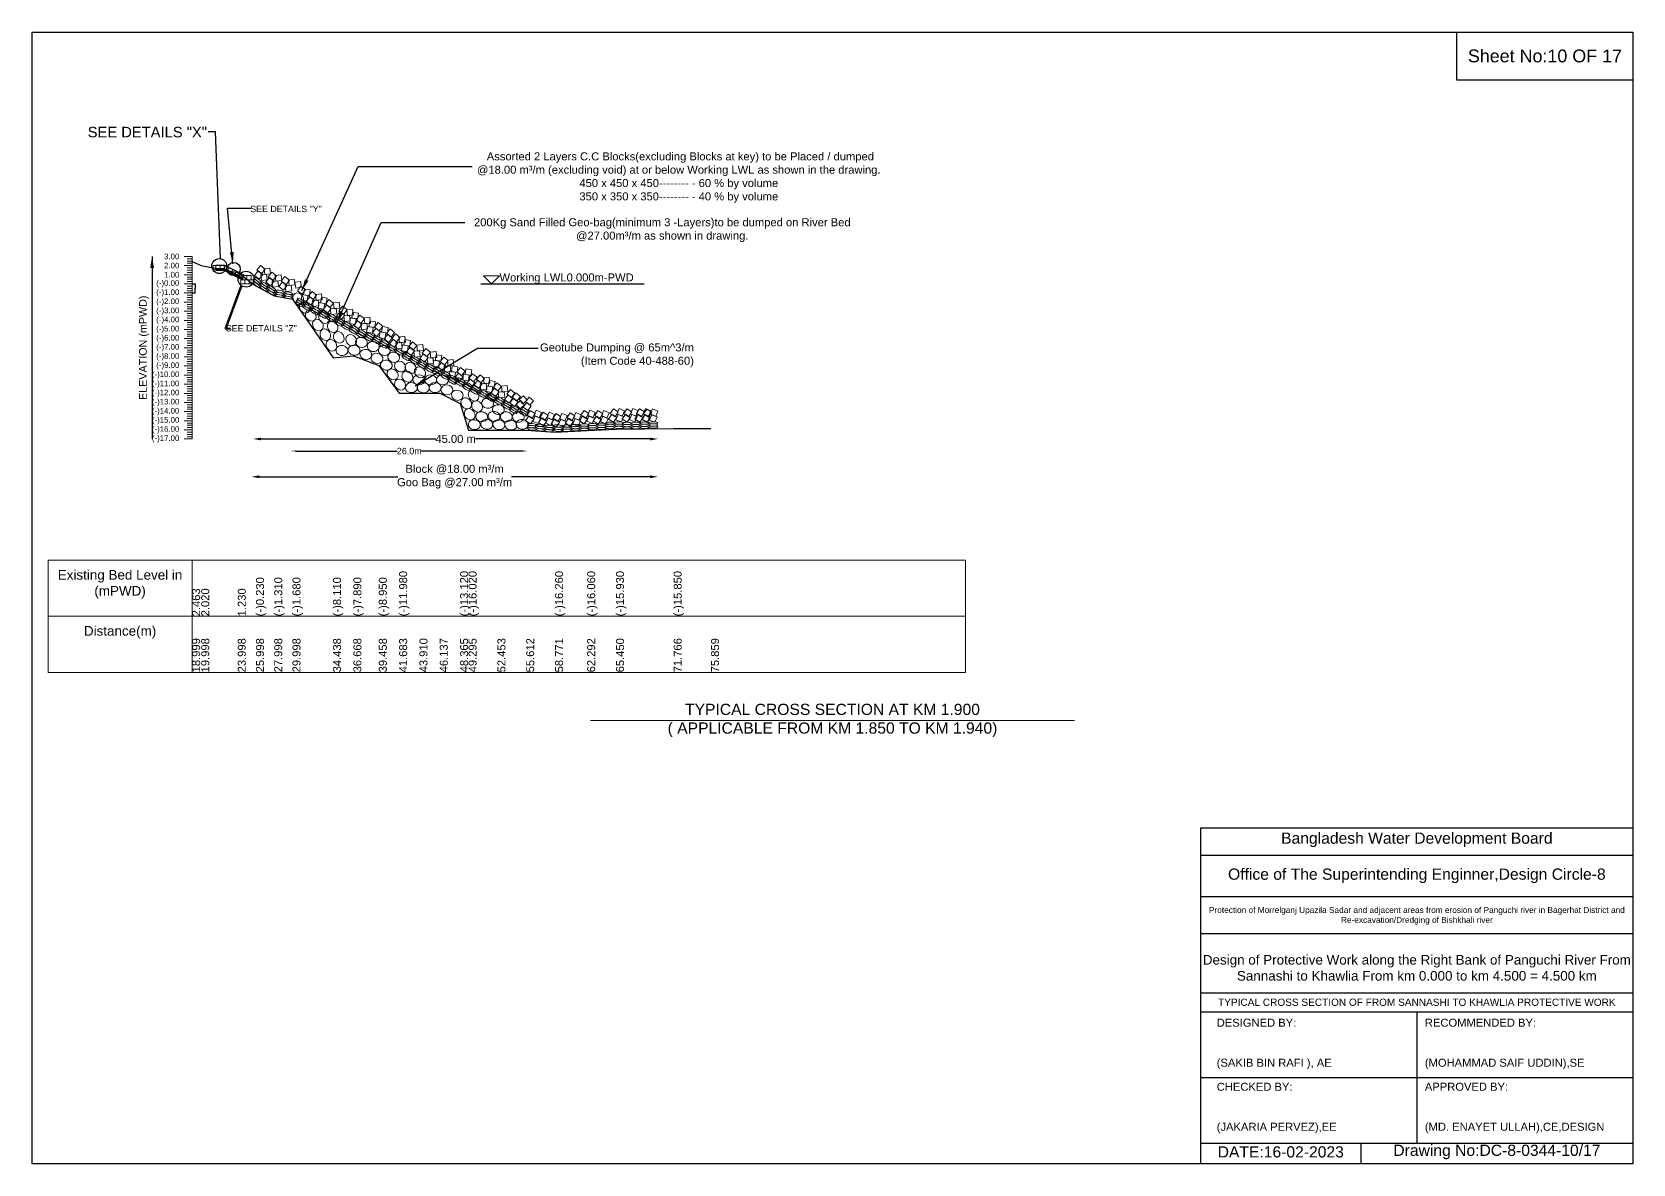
# Model space of a CAD drawing. Header units: inches. Extents: x 89000 to 337533, y -10828 to 570.
# Drawn here: x 222604 to 232604, y -9588 to -2517 of the extents above; entities that cross this region are included whole.
import ezdxf

# ---------------------------------------------------------------- set-up
doc = ezdxf.new("R2010")
doc.units = ezdxf.units.IN
doc.header["$LTSCALE"] = 7
doc.header["$MEASUREMENT"] = 0
for name, color, linetype, lineweight in [('Cross section Data Border', 7, 'Continuous', 9), ('Cross Section Labels', 7, 'Continuous', 9), ('Existing_Bed_Level for Xsection', 7, 'Continuous', 25), ('Long Section Labels', 7, 'Continuous', 9)]:
    doc.layers.add(name, color=color, linetype=linetype, lineweight=lineweight)
doc.styles.get("Standard").update_dxf_attribs({"font": 'arial.ttf'})
doc.dimstyles.new('Appron Lebeling Style', dxfattribs={"dimtxt": 50, "dimasz": 50, "dimexe": 0.18, "dimexo": 0.0625, "dimgap": 0.09, "dimtad": 0, "dimtih": 1, "dimtoh": 1, "dimdec": 4, "dimzin": 0, "dimdsep": 46, "dimtxsty": 'Standard', "dimcen": 0.09, "dimse1": 1, "dimse2": 1, "dimadec": 0, "dimazin": 0, "dimtfac": 1, "dimtdec": 4, "dimtofl": 0, "dimtmove": 0, "dimatfit": 3, "dimfxl": 1, "dimtolj": 1, "dimtzin": 0, "dimarcsym": 0})
doc.dimstyles.get("Standard").update_dxf_attribs({"dimtxt": 0.18, "dimasz": 0.18, "dimexe": 0.18, "dimexo": 0.0625, "dimgap": 0.09, "dimtad": 0, "dimtih": 1, "dimtoh": 1, "dimdec": 4, "dimzin": 0, "dimdsep": 46, "dimtxsty": 'Standard', "dimcen": 0.09, "dimadec": 0, "dimazin": 0, "dimtfac": 1, "dimtdec": 4, "dimtofl": 0, "dimtmove": 0, "dimatfit": 3, "dimfxl": 1, "dimtolj": 1, "dimtzin": 0, "dimarcsym": 0})

# ---------------------------------------------------------------- blocks, each defined once
blk = doc.blocks.new('*D20')
at = {"layer": 'Cross Section Labels', "color": 0, "lineweight": -2, "transparency": 16777216}
for p, q in [((224035, -5059), (225127, -5059)), ((226465, -5059), (225374, -5059))]:
    blk.add_line(p, q, dxfattribs=at)
at = {"layer": 'Cross Section Labels', "color": 0, "transparency": 16777216}
for points in [[(224035, -5051), (224035, -5068), (223985, -5059)], [(226465, -5051), (226465, -5068), (226515, -5059)]]:
    blk.add_solid(points, dxfattribs=at)
at = {"layer": 'Defpoints', "color": 0, "transparency": 16777216}
for p in [(223985, -4090), (226515, -5004), (226515, -5059)]:
    blk.add_point(p, dxfattribs=at)
at = {"layer": 'Cross Section Labels', "color": 0, "transparency": 16777216, "insert": (225250, -5059), "char_height": 50, "attachment_point": 5}
blk.add_mtext('\\A1;45.00 m', dxfattribs=at)
blk = doc.blocks.new('*D18')
at = {"layer": 'Cross Section Labels', "color": 0, "lineweight": -2, "transparency": 16777216}
for p, q in [((224024, -5295), (224889, -5295)), ((226465, -5295), (225600, -5295))]:
    blk.add_line(p, q, dxfattribs=at)
at = {"layer": 'Cross Section Labels', "color": 0, "transparency": 16777216}
for points in [[(224024, -5287), (224024, -5304), (223974, -5295)], [(226465, -5287), (226465, -5304), (226515, -5295)]]:
    blk.add_solid(points, dxfattribs=at)
at = {"layer": 'Defpoints', "color": 0, "transparency": 16777216}
for p in [(223974, -4266), (226515, -5059), (226515, -5295)]:
    blk.add_point(p, dxfattribs=at)
at = {"layer": 'Cross Section Labels', "color": 0, "transparency": 16777216, "insert": (225244, -5295), "char_height": 50, "attachment_point": 5}
blk.add_mtext('\\A1;Block @18.00 m³/m ^JGoo Bag @27.00 m³/m ', dxfattribs=at)
blk = doc.blocks.new('*D21')
at = {"layer": 'Cross Section Labels', "color": 0, "lineweight": -2, "transparency": 16777216}
for p, q in [((223604, -4090), (223625, -4090)), ((223624, -4091), (223624, -4119)), ((223604, -4147), (223625, -4147)), ((223624, -4147), (223624, -4119))]:
    blk.add_line(p, q, dxfattribs=at)
at = {"layer": 'Cross Section Labels', "color": 0, "transparency": 16777216}
for points in [[(223624, -4091), (223624, -4091), (223624, -4090)], [(223624, -4147), (223624, -4147), (223624, -4147)]]:
    blk.add_solid(points, dxfattribs=at)
at = {"layer": 'Defpoints', "color": 0, "transparency": 16777216}
for p in [(223604, -4090), (223604, -4147), (223624, -4147)]:
    blk.add_point(p, dxfattribs=at)
at = {"layer": 'Cross Section Labels', "color": 0, "transparency": 16777216, "insert": (223624, -4119), "char_height": 0.18, "attachment_point": 5}
blk.add_mtext('\\A1;57.0000', dxfattribs=at)
blk = doc.blocks.new('*D19')
at = {"layer": 'Cross Section Labels', "color": 0, "lineweight": -2}
for p, q in [((224231, -5135), (224231, -5134)), ((224256, -5135), (224886, -5135)), ((225666, -5135), (225036, -5135)), ((225691, -5135), (225691, -5134))]:
    blk.add_line(p, q, dxfattribs=at)
at = {"layer": 'Cross Section Labels', "color": 0}
for points in [[(224256, -5130), (224256, -5139), (224231, -5135)], [(225666, -5130), (225666, -5139), (225691, -5135)]]:
    blk.add_solid(points, dxfattribs=at)
at = {"layer": 'Defpoints', "color": 0}
for p in [(224231, -5135), (225691, -5135), (225691, -5135)]:
    blk.add_point(p, dxfattribs=at)
at = {"layer": 'Cross Section Labels', "color": 0, "insert": (224961, -5135), "char_height": 40, "attachment_point": 5}
blk.add_mtext('\\A1;26.0m', dxfattribs=at)

msp = doc.modelspace()

# ---------------------------------------------------------------- linework, layer by layer
for points in [[(222604.40037, -2517.19273), (232604.40037, -2517.19273), (232604.40037, -9588.19273), (222604.40037, -9588.19273)], [(231504.40037, -2517.19273), (232604.40037, -2517.19273), (232604.40037, -2817.19273), (231504.40037, -2817.19273)]]:
    msp.add_lwpolyline(points, close=True)
for points in [[(229904.40037, -9588.19273), (229904.40037, -7488.19273), (232604.40037, -7488.19273)], [(229904.40037, -7658.19273), (232604.40037, -7658.19273)], [(229904.40037, -7918.19273), (232604.40037, -7918.19273)], [(229904.40037, -8148.19273), (232604.40037, -8148.19273)], [(229904.40037, -8518.19273), (232604.40037, -8518.19273)], [(229904.40037, -8638.19273), (232604.40037, -8638.19273)], [(231254.40037, -8638.19273), (231254.40037, -9458.19273)], [(229904.40037, -9048.19273), (232604.40037, -9048.19273)], [(229904.40037, -9458.19273), (232604.40037, -9458.19273)], [(230904.40037, -9458.19273), (230904.40037, -9588.19273)]]:
    msp.add_lwpolyline(points)
at = {"color": 0, "linetype": 'Continuous', "lineweight": -3, "ltscale": 0.5}
for centre, radius in [((223773.87926, -3979.03099), 46.58127), ((223864.11633, -3997.68029), 41.34842), ((223941.42566, -4060.73983), 49.46033)]:
    msp.add_circle(centre, radius, dxfattribs=at)
at = {"layer": 'Cross section Data Border'}
msp.add_lwpolyline([(222704.40037, -5817.19273), (228434.76457, -5817.19273), (228434.76457, -6517.19273), (222704.40037, -6517.19273)], close=True, dxfattribs=at)
for points in [[(223604.40037, -5817.19273), (223604.40037, -6517.19273)], [(222704.40037, -6167.19273), (228434.76457, -6167.19273)]]:
    msp.add_lwpolyline(points, dxfattribs=at)
at = {"layer": 'Cross Section Labels'}
for p, q in [((223753.37799, -4004.87273), (223753.37799, -4002.02273)), ((224260.05986, -4227.69529), (224484.47002, -4552.64273)), ((224484.47002, -4552.64273), (224611.56849, -4540.10273)), ((224611.56849, -4540.10273), (224770.60365, -4600.52273)), ((224770.60365, -4600.52273), (224897.43775, -4773.23273)), ((224897.43775, -4773.23273), (225024.33504, -4773.23273)), ((225024.33504, -4773.23273), (225151.28634, -4773.23273)), ((225151.28634, -4773.23273), (225278.28422, -4838.21273)), ((225278.28422, -4838.21273), (225331.28045, -5003.51273)), ((225331.28045, -5003.51273), (225511.30537, -5003.51273)), ((225511.30537, -5003.51273), (225691.35585, -5003.51273)), ((225691.35585, -5003.51273), (225833.25477, -5014.29274))]:
    msp.add_line(p, q, dxfattribs=at)
msp.add_lwpolyline([(225474.41475, -4090.37273), (225524.41475, -4040.37273), (225424.41475, -4040.37273)], close=True, dxfattribs=at)
msp.add_lwpolyline([(226092.40037, -6817.19273), (227604.40037, -6817.19273), (229116.40037, -6817.19273)], dxfattribs=at)
for centre, major_axis in [((224267.33619, -4182.57135), (19.7542, -31.87509)), ((224307.81832, -4238.13566), (19.7542, -31.87509)), ((224345.52838, -4287.39867), (19.7542, -31.87509)), ((224428.87997, -4301.40478), (19.7542, -31.87509)), ((224390.09346, -4347.71046), (19.7542, -31.87509)), ((224436.09988, -4408.02226), (19.7542, -31.87509)), ((224482.00476, -4358.64326), (19.7542, -31.87509)), ((224520.81934, -4424.70003), (19.7542, -31.87509)), ((224474.91446, -4474.07903), (19.7542, -31.87509)), ((224540.0004, -4506.65981), (36.5909, -8.20708)), ((224597.89289, -4442.48669), (19.7542, -31.87509)), ((224616.19566, -4505.22432), (36.5909, -8.20708)), ((224662.10054, -4455.84531), (36.5909, -8.20708)), ((224689.51568, -4531.07223), (36.5909, -8.20708)), ((224735.42056, -4481.69323), (36.5909, -8.20708)), ((224804.42895, -4506.10564), (36.5909, -8.20708)), ((224758.52407, -4555.48464), (36.5909, -8.20708)), ((224817.46786, -4598.5645), (36.5909, -8.20708)), ((224863.37274, -4549.1855), (36.5909, -8.20708)), ((224903.53843, -4606.68117), (27.88051, -25.07842)), ((224969.59975, -4615.92864), (27.88051, -25.07842)), ((224857.63355, -4656.06017), (27.88051, -25.07842)), ((224903.63749, -4719.24396), (27.88051, -25.07842)), ((224949.54237, -4669.86496), (27.88051, -25.07842)), ((225020.63281, -4689.1501), (37.49012, -0.86062)), ((225028.22654, -4643.66709), (27.88051, -25.07842)), ((225093.83396, -4689.64777), (37.49012, -0.86062)), ((225168.52845, -4689.1501), (37.49012, -0.86062)), ((224974.72793, -4738.5291), (37.49012, -0.86062)), ((225047.92908, -4739.02677), (37.49012, -0.86062)), ((225122.62357, -4738.5291), (37.49012, -0.86062)), ((225196.42651, -4752.82461), (37.49012, -0.86062)), ((225260.3045, -4785.89355), (35.22207, -12.87074)), ((225316.55184, -4836.59445), (21.69455, -30.58752)), ((225362.45672, -4787.21545), (21.69455, -30.58752)), ((225338.51863, -4905.23571), (21.69455, -30.58752)), ((225384.42351, -4855.85671), (21.69455, -30.58752)), ((225412.96992, -4920.40988), (37.08633, -5.55466)), ((225450.40792, -4836.87435), (37.08633, -5.55466)), ((225490.42574, -4918.1674), (37.08633, -5.55466)), ((225517.49416, -4876.38227), (37.08633, -5.55466)), ((225566.75969, -4920.40988), (37.08633, -5.55466)), ((225641.50619, -4922.61567), (37.08633, -5.55466)), ((225367.06504, -4969.78888), (37.08633, -5.55466)), ((225444.52086, -4967.5464), (37.08633, -5.55466)), ((225520.85481, -4969.78888), (37.08633, -5.55466)), ((225595.60131, -4971.99467), (37.08633, -5.55466)), ((225665.21149, -4968.02127), (37.08633, -5.55466))]:
    msp.add_ellipse(centre, major_axis=major_axis, ratio=0.8367374961, dxfattribs=at)
at = {"layer": 'Existing_Bed_Level for Xsection'}
for points in [[(223604.40037, -3949.98173), (223661.39783, -3975.23273), (223889.38238, -4020.26273), (224003.37202, -4103.48273), (224117.36167, -4165.04273), (224231.35658, -4186.13273), (224484.47002, -4552.64273), (224611.56849, -4540.10273), (224611.56849, -4540.10273), (224611.56849, -4540.10273), (224770.60365, -4600.52273), (224897.43775, -4773.23273), (225024.33504, -4773.23273), (225151.28634, -4773.23273), (225278.28422, -4838.21273), (225331.28045, -5003.51273), (225511.30537, -5003.51273), (225691.35585, -5003.51273), (225871.42777, -5017.19273), (226072.14489, -5005.79273), (226252.12556, -4998.38273), (226612.15802, -4993.82273), (226845.42969, -4993.82273)], [(223924.52005, -4034.27538), (223812.32534, -3978.17802), (223808.71475, -3976.37273), (223804.67799, -3976.37273), (223753.37799, -3976.37273)], [(223753.37799, -3993.47273), (223804.67799, -3993.47273), (223921.28975, -4051.77861)], [(223753.37799, -3999.17273), (223803.3324, -3999.17273), (223921.28975, -4058.1514)], [(223753.37799, -4004.87273), (223801.98681, -4004.87273), (223921.28975, -4064.5242)], [(225407.22456, -4090.37273), (226428.03003, -4090.37273)]]:
    msp.add_lwpolyline(points, dxfattribs=at)
at = {"layer": 'Long Section Labels'}
for points in [[(223604.40037, -3919.37273), (223554.40037, -3919.37273)], [(223604.40037, -3976.37273), (223554.40037, -3976.37273)], [(223604.40037, -3933.62273), (223574.40037, -3933.62273)], [(223604.40037, -3947.87273), (223574.40037, -3947.87273)], [(223604.40037, -3962.12273), (223574.40037, -3962.12273)], [(223604.40037, -3990.62273), (223574.40037, -3990.62273)], [(223604.40037, -5059.37273), (223604.40037, -5002.37273), (223604.40037, -4945.37273), (223604.40037, -4888.37273), (223604.40037, -4831.37273), (223604.40037, -4774.37273), (223604.40037, -4717.37273), (223604.40037, -4660.37273), (223604.40037, -4603.37273), (223604.40037, -4546.37273), (223604.40037, -4489.37273), (223604.40037, -4432.37273), (223604.40037, -4375.37273), (223604.40037, -4318.37273), (223604.40037, -4261.37273), (223604.40037, -4204.37273), (223604.40037, -4147.37273), (223604.40037, -4090.37273), (223604.40037, -4033.37273), (223604.40037, -3976.37273), (223604.40037, -3919.37273)], [(223604.40037, -4033.37273), (223554.40037, -4033.37273)], [(223604.40037, -4090.37273), (223554.40037, -4090.37273)], [(223604.40037, -4004.87273), (223574.40037, -4004.87273)], [(223604.40037, -4019.12273), (223574.40037, -4019.12273)], [(223604.40037, -4047.62273), (223574.40037, -4047.62273)], [(223604.40037, -4061.87273), (223574.40037, -4061.87273)], [(223604.40037, -4076.12273), (223574.40037, -4076.12273)], [(223604.40037, -4147.37273), (223554.40037, -4147.37273)], [(223604.40037, -4104.62273), (223574.40037, -4104.62273)], [(223604.40037, -4118.87273), (223574.40037, -4118.87273)], [(223604.40037, -4133.12273), (223574.40037, -4133.12273)], [(223604.40037, -4161.62273), (223574.40037, -4161.62273)], [(223604.40037, -4175.87273), (223574.40037, -4175.87273)], [(223604.40037, -4190.12273), (223574.40037, -4190.12273)], [(223604.40037, -4204.37273), (223554.40037, -4204.37273)], [(223604.40037, -4261.37273), (223554.40037, -4261.37273)], [(223604.40037, -4218.62273), (223574.40037, -4218.62273)], [(223604.40037, -4232.87273), (223574.40037, -4232.87273)], [(223604.40037, -4247.12273), (223574.40037, -4247.12273)], [(223604.40037, -4275.62273), (223574.40037, -4275.62273)], [(223604.40037, -4289.87273), (223574.40037, -4289.87273)], [(223604.40037, -4318.37273), (223554.40037, -4318.37273)], [(223604.40037, -4375.37273), (223554.40037, -4375.37273)], [(223604.40037, -4304.12273), (223574.40037, -4304.12273)], [(223604.40037, -4332.62273), (223574.40037, -4332.62273)], [(223604.40037, -4346.87273), (223574.40037, -4346.87273)], [(223604.40037, -4361.12273), (223574.40037, -4361.12273)], [(223604.40037, -4389.62273), (223574.40037, -4389.62273)], [(223604.40037, -4432.37273), (223554.40037, -4432.37273)], [(223604.40037, -4489.37273), (223554.40037, -4489.37273)], [(223604.40037, -4403.87273), (223574.40037, -4403.87273)], [(223604.40037, -4418.12273), (223574.40037, -4418.12273)], [(223604.40037, -4446.62273), (223574.40037, -4446.62273)], [(223604.40037, -4460.87273), (223574.40037, -4460.87273)], [(223604.40037, -4475.12273), (223574.40037, -4475.12273)], [(223604.40037, -4546.37273), (223554.40037, -4546.37273)], [(223604.40037, -4503.62273), (223574.40037, -4503.62273)], [(223604.40037, -4517.87273), (223574.40037, -4517.87273)], [(223604.40037, -4532.12273), (223574.40037, -4532.12273)], [(223604.40037, -4560.62273), (223574.40037, -4560.62273)], [(223604.40037, -4574.87273), (223574.40037, -4574.87273)], [(223604.40037, -4589.12273), (223574.40037, -4589.12273)], [(223604.40037, -4603.37273), (223554.40037, -4603.37273)], [(223604.40037, -4660.37273), (223554.40037, -4660.37273)], [(223604.40037, -4617.62273), (223574.40037, -4617.62273)], [(223604.40037, -4631.87273), (223574.40037, -4631.87273)], [(223604.40037, -4646.12273), (223574.40037, -4646.12273)], [(223604.40037, -4674.62273), (223574.40037, -4674.62273)], [(223604.40037, -4688.87273), (223574.40037, -4688.87273)], [(223604.40037, -4717.37273), (223554.40037, -4717.37273)], [(223604.40037, -4774.37273), (223554.40037, -4774.37273)], [(223604.40037, -4703.12273), (223574.40037, -4703.12273)], [(223604.40037, -4731.62273), (223574.40037, -4731.62273)], [(223604.40037, -4745.87273), (223574.40037, -4745.87273)], [(223604.40037, -4760.12273), (223574.40037, -4760.12273)], [(223604.40037, -4788.62273), (223574.40037, -4788.62273)], [(223604.40037, -4831.37273), (223554.40037, -4831.37273)], [(223604.40037, -4888.37273), (223554.40037, -4888.37273)], [(223604.40037, -4802.87273), (223574.40037, -4802.87273)], [(223604.40037, -4817.12273), (223574.40037, -4817.12273)], [(223604.40037, -4845.62273), (223574.40037, -4845.62273)], [(223604.40037, -4859.87273), (223574.40037, -4859.87273)], [(223604.40037, -4874.12273), (223574.40037, -4874.12273)], [(223604.40037, -4945.37273), (223554.40037, -4945.37273)], [(223604.40037, -4902.62273), (223574.40037, -4902.62273)], [(223604.40037, -4916.87273), (223574.40037, -4916.87273)], [(223604.40037, -4931.12273), (223574.40037, -4931.12273)], [(223604.40037, -4959.62273), (223574.40037, -4959.62273)], [(223604.40037, -4973.87273), (223574.40037, -4973.87273)], [(223604.40037, -4988.12273), (223574.40037, -4988.12273)], [(223604.40037, -5002.37273), (223554.40037, -5002.37273)], [(223604.40037, -5059.37273), (223554.40037, -5059.37273)], [(223604.40037, -5016.62273), (223574.40037, -5016.62273)], [(223604.40037, -5030.87273), (223574.40037, -5030.87273)], [(223604.40037, -5045.12273), (223574.40037, -5045.12273)]]:
    msp.add_lwpolyline(points, dxfattribs=at)
for points in [[(223753.37799, -3976.37273), (223736.27799, -3976.37273), (223736.27799, -4002.02273), (223753.37799, -4002.02273)], [(223779.02799, -3976.37273), (223753.37799, -3976.37273), (223753.37799, -3993.47273), (223779.02799, -3993.47273)], [(223804.67799, -3976.37273), (223779.02799, -3976.37273), (223779.02799, -3993.47273), (223804.67799, -3993.47273)], [(223835.2674, -3989.64905), (223812.32534, -3978.17802), (223804.67799, -3993.47273), (223827.62005, -4004.94376)], [(223858.20946, -4001.12008), (223835.2674, -3989.64905), (223827.62005, -4004.94376), (223850.5621, -4016.41479)], [(224060.41115, -3998.96645), (224031.78423, -3976.40316), (224009.22094, -4005.03008), (224037.84786, -4027.59337)], [(224089.74221, -3992.34672), (224053.54356, -3996.61994), (224057.81679, -4032.81859), (224094.01543, -4028.54536)], [(223881.15151, -4012.59111), (223858.20946, -4001.12008), (223850.5621, -4016.41479), (223873.50416, -4027.88581)], [(223904.09357, -4024.06214), (223881.15151, -4012.59111), (223873.50416, -4027.88581), (223896.44622, -4039.35684)], [(223927.03563, -4035.53317), (223904.09357, -4024.06214), (223896.44622, -4039.35684), (223919.38828, -4050.82787)], [(223934.11475, -4064.72273), (223908.46475, -4064.72273), (223908.46475, -4090.37273), (223934.11475, -4090.37273)], [(223946.93975, -4039.07273), (223921.28975, -4039.07273), (223921.28975, -4064.72273), (223946.93975, -4064.72273)], [(223959.76475, -4064.72273), (223934.11475, -4064.72273), (223934.11475, -4090.37273), (223959.76475, -4090.37273)], [(223972.58975, -4039.07273), (223946.93975, -4039.07273), (223946.93975, -4064.72273), (223972.58975, -4064.72273)], [(223985.41475, -4064.72273), (223959.76475, -4064.72273), (223959.76475, -4090.37273), (223985.41475, -4090.37273)], [(224046.0326, -4032.46063), (224017.40568, -4009.89734), (223994.84239, -4038.52426), (224023.46931, -4061.08755)], [(224069.89438, -4029.63506), (224033.69573, -4033.90828), (224037.96895, -4070.10693), (224074.1676, -4065.8337)], [(224116.52634, -4073.69822), (224087.89942, -4051.13494), (224065.33613, -4079.76186), (224093.96305, -4102.32514)], [(224130.90489, -4040.20405), (224102.27797, -4017.64076), (224079.71468, -4046.26768), (224108.3416, -4068.83097)], [(224140.38812, -4070.87266), (224104.18947, -4075.14588), (224108.46269, -4111.34453), (224144.66134, -4107.0713)], [(224160.23595, -4033.58432), (224124.0373, -4037.85754), (224128.31053, -4074.05619), (224164.50917, -4069.78296)], [(224198.19635, -4100.3308), (224169.56943, -4077.76751), (224147.00614, -4106.39443), (224175.63306, -4128.95772)], [(224212.5749, -4066.83663), (224183.94798, -4044.27334), (224161.38469, -4072.90026), (224190.01161, -4095.46355)], [(224222.05813, -4097.50523), (224185.85949, -4101.77846), (224190.13271, -4137.9771), (224226.33136, -4133.70388)], [(224241.90597, -4060.21689), (224205.70732, -4064.49012), (224209.98054, -4100.68876), (224246.17919, -4096.41554)], [(224287.3778, -4111.04353), (224281.64929, -4075.0465), (224245.65225, -4080.77502), (224251.38077, -4116.77205)], [(224313.4194, -4126.07575), (224283.9235, -4104.66093), (224262.50868, -4134.15683), (224292.00458, -4155.57165)], [(224327.70953, -4162.04671), (224291.63415, -4156.83426), (224286.4217, -4192.90964), (224322.49708, -4198.12209)], [(224342.08808, -4128.55253), (224306.0127, -4123.34009), (224300.80025, -4159.41546), (224336.87563, -4164.62791)], [(224367.90278, -4193.6037), (224339.27586, -4171.04041), (224316.71257, -4199.66733), (224345.33949, -4222.23062)], [(224382.28133, -4160.10952), (224353.65441, -4137.54624), (224331.09112, -4166.17316), (224359.71804, -4188.73644)], [(224391.76456, -4190.77813), (224355.56592, -4195.05135), (224359.83914, -4231.25), (224396.03779, -4226.97678)], [(224411.61239, -4153.48979), (224375.41375, -4157.76301), (224379.68697, -4193.96166), (224415.88562, -4189.68844)], [(224447.68628, -4178.78021), (224411.6109, -4173.56776), (224406.39845, -4209.64314), (224442.47383, -4214.85558)], [(224487.87953, -4210.3372), (224459.25261, -4187.77391), (224436.68932, -4216.40083), (224465.31624, -4238.96412)], [(224433.30772, -4212.27438), (224397.23235, -4207.06193), (224392.0199, -4243.13731), (224428.09528, -4248.34976)], [(224473.50098, -4243.83137), (224444.87406, -4221.26808), (224422.31077, -4249.895), (224450.93769, -4272.45829)], [(224503.88454, -4242.30799), (224467.68589, -4246.58121), (224471.95911, -4282.77986), (224508.15776, -4278.50663)], [(224523.73237, -4205.01965), (224487.53372, -4209.29287), (224491.80694, -4245.49152), (224528.00559, -4241.21829)], [(224557.65741, -4285.44196), (224529.03049, -4262.87868), (224506.4672, -4291.5056), (224535.09412, -4314.06888)], [(224572.03596, -4251.94779), (224543.40904, -4229.3845), (224520.84575, -4258.01142), (224549.47267, -4280.57471)], [(224587.38791, -4285.87255), (224551.18926, -4290.14578), (224555.46248, -4326.34442), (224591.66113, -4322.0712)], [(224607.23574, -4248.58421), (224571.03709, -4252.85744), (224575.31031, -4289.05608), (224611.50896, -4284.78286)], [(224643.30962, -4273.87463), (224607.23424, -4268.66218), (224602.02179, -4304.73756), (224638.09717, -4309.95001)], [(224680.59295, -4309.4298), (224651.96603, -4286.86651), (224629.40275, -4315.49343), (224658.02967, -4338.05672)], [(224714.56779, -4298.81189), (224678.36915, -4303.08511), (224682.64237, -4339.28376), (224718.84102, -4335.01053)], [(224628.93107, -4307.3688), (224592.85569, -4302.15636), (224587.64324, -4338.23173), (224623.71862, -4343.44418)], [(224666.2144, -4342.92398), (224637.58748, -4320.36069), (224615.02419, -4348.98761), (224643.65111, -4371.5509)], [(224694.71996, -4336.10023), (224658.52132, -4340.37345), (224662.79454, -4376.5721), (224698.99319, -4372.29887)], [(224735.79313, -4361.38252), (224699.71776, -4356.17008), (224694.50531, -4392.24546), (224730.58069, -4397.4579)], [(224750.17169, -4327.88835), (224714.09631, -4322.6759), (224708.88386, -4358.75128), (224744.95924, -4363.96373)], [(224781.53122, -4390.42183), (224752.9043, -4367.85854), (224730.34101, -4396.48546), (224758.96793, -4419.04875)], [(224795.40633, -4354.41067), (224766.77941, -4331.84738), (224744.21612, -4360.4743), (224772.84304, -4383.03759)], [(224814.80959, -4395.72331), (224778.73422, -4390.51087), (224773.52177, -4426.58624), (224809.59715, -4431.79869)], [(224829.18815, -4362.22914), (224793.11277, -4357.01669), (224787.90032, -4393.09207), (224823.9757, -4398.30452)], [(224869.3814, -4393.78613), (224840.75448, -4371.22284), (224818.19119, -4399.84976), (224846.81811, -4422.41305)], [(224855.00285, -4427.2803), (224826.37593, -4404.71702), (224803.81264, -4433.34394), (224832.43956, -4455.90722)], [(224888.72069, -4458.18384), (224860.09377, -4435.62055), (224837.53048, -4464.24747), (224866.1574, -4486.81076)], [(224903.09924, -4424.68967), (224874.47232, -4402.12638), (224851.90903, -4430.7533), (224880.53595, -4453.31659)], [(224912.58247, -4455.35827), (224876.38383, -4459.6315), (224880.65705, -4495.83014), (224916.8557, -4491.55692)], [(224932.43031, -4418.06993), (224896.23166, -4422.34316), (224900.50488, -4458.5418), (224936.70353, -4454.26858)], [(224954.12564, -4476.85452), (224918.05026, -4471.64208), (224912.83781, -4507.71746), (224948.91319, -4512.9299)], [(224968.50419, -4443.36035), (224932.42881, -4438.1479), (224927.21636, -4474.22328), (224963.29174, -4479.43573)], [(224994.31889, -4508.41152), (224965.69197, -4485.84823), (224943.12868, -4514.47515), (224971.7556, -4537.03844)], [(225008.69744, -4474.91734), (224980.07052, -4452.35405), (224957.50723, -4480.98097), (224986.13415, -4503.54426)], [(225044.55028, -4469.59979), (225008.35163, -4473.87301), (225012.62485, -4510.07166), (225048.8235, -4505.79844)], [(225092.85387, -4516.52793), (225064.22695, -4493.96464), (225041.66366, -4522.59156), (225070.29058, -4545.15485)], [(225024.70245, -4506.88813), (224988.5038, -4511.16135), (224992.77702, -4547.36), (225028.97567, -4543.08678)], [(225078.47532, -4550.02211), (225049.8484, -4527.45882), (225027.28511, -4556.08574), (225055.91203, -4578.64903)], [(225108.20582, -4550.4527), (225072.00717, -4554.72592), (225076.28039, -4590.92457), (225112.47904, -4586.65134)], [(225128.05365, -4513.16436), (225091.855, -4517.43758), (225096.12822, -4553.63623), (225132.32687, -4549.363)], [(225149.74898, -4571.94895), (225113.6736, -4566.7365), (225108.46115, -4602.81188), (225144.53653, -4608.02432)], [(225164.12753, -4538.45477), (225128.05215, -4533.24232), (225122.83971, -4569.3177), (225158.91508, -4574.53015)], [(225189.94223, -4603.50594), (225161.31531, -4580.94265), (225138.75202, -4609.56957), (225167.37894, -4632.13286)], [(225204.32078, -4570.01176), (225175.69386, -4547.44847), (225153.13057, -4576.07539), (225181.75749, -4598.63868)], [(225235.38571, -4563.39203), (225199.18706, -4567.66525), (225203.46028, -4603.8639), (225239.65893, -4599.59068)], [(225215.53787, -4600.68037), (225179.33923, -4604.95359), (225183.61245, -4641.15224), (225219.8111, -4636.87902)], [(225250.51136, -4641.80174), (225214.43598, -4636.58929), (225209.22354, -4672.66467), (225245.29892, -4677.87712)], [(225264.88991, -4608.30756), (225228.81454, -4603.09512), (225223.60209, -4639.1705), (225259.67747, -4644.38294)], [(225296.24944, -4670.84104), (225267.62252, -4648.27775), (225245.05924, -4676.90467), (225273.68616, -4699.46796)], [(225310.12456, -4634.82988), (225281.49764, -4612.26659), (225258.93435, -4640.89351), (225287.56127, -4663.4568)], [(225335.62751, -4660.30346), (225299.55213, -4655.09101), (225294.33968, -4691.16639), (225330.41506, -4696.37883)], [(225351.21228, -4626.57913), (225315.1369, -4621.36668), (225309.92446, -4657.44206), (225345.99983, -4662.65451)], [(225369.72107, -4707.69952), (225341.09415, -4685.13623), (225318.53087, -4713.76315), (225347.15779, -4736.32644)], [(225384.09963, -4674.20534), (225355.47271, -4651.64205), (225332.90942, -4680.26897), (225361.53634, -4702.83226)], [(225416.85425, -4714.15465), (225388.22733, -4691.59137), (225365.66405, -4720.21829), (225394.29097, -4742.78157)], [(225431.23281, -4680.66048), (225402.60589, -4658.09719), (225380.0426, -4686.72411), (225408.66952, -4709.2874)], [(225460.56387, -4674.04075), (225424.36522, -4678.31397), (225428.63845, -4714.51262), (225464.83709, -4710.23939)], [(225496.63775, -4699.33116), (225460.56237, -4694.11871), (225455.34993, -4730.19409), (225491.4253, -4735.40654)], [(225440.71604, -4711.32909), (225404.51739, -4715.60231), (225408.79061, -4751.80096), (225444.98926, -4747.52773)], [(225482.2592, -4732.82534), (225446.18382, -4727.61289), (225440.97138, -4763.68827), (225477.04675, -4768.90071)], [(225522.45245, -4764.38233), (225493.82553, -4741.81904), (225471.26224, -4770.44596), (225499.88916, -4793.00925)], [(225536.831, -4730.88815), (225508.20408, -4708.32486), (225485.6408, -4736.95178), (225514.26772, -4759.51507)], [(225552.83601, -4762.85894), (225516.63736, -4767.13216), (225520.91059, -4803.33081), (225557.10923, -4799.05759)], [(225572.68384, -4725.5706), (225536.4852, -4729.84382), (225540.75842, -4766.04247), (225576.95707, -4761.76925)], [(225606.60888, -4805.99292), (225577.98196, -4783.42963), (225555.41867, -4812.05655), (225584.04559, -4834.61984)], [(225620.98743, -4772.49874), (225592.36051, -4749.93546), (225569.79722, -4778.56238), (225598.42414, -4801.12566)], [(225655.2932, -4793.48725), (225626.66628, -4770.92396), (225604.103, -4799.55088), (225632.72992, -4822.11417)], [(225673.51579, -4789.33426), (225646.37759, -4813.6678), (225670.71113, -4840.80599), (225697.84932, -4816.47246)], [(225737.35041, -4820.10843), (225708.72349, -4797.54514), (225686.1602, -4826.17206), (225714.78712, -4848.73535)], [(225640.91465, -4826.98142), (225612.28773, -4804.41813), (225589.72444, -4833.04505), (225618.35136, -4855.60834)], [(225655.6427, -4819.68497), (225628.50451, -4844.0185), (225652.83804, -4871.15669), (225679.97624, -4846.82316)], [(225722.97185, -4853.6026), (225694.34493, -4831.03931), (225671.78165, -4859.66623), (225700.40857, -4882.22952)], [(225716.95207, -4880.76877), (225697.03883, -4911.29852), (225727.56858, -4931.21176), (225747.48182, -4900.68201)], [(225786.5775, -4893.96756), (225753.08514, -4879.58477), (225738.70235, -4913.07712), (225772.1947, -4927.45992)], [(225797.93446, -4892.5482), (225778.02122, -4923.07794), (225808.55097, -4942.99118), (225828.46421, -4912.46144)], [(225867.55989, -4905.74698), (225834.06753, -4891.36419), (225819.68474, -4924.85655), (225853.17709, -4939.23934)], [(225946.96968, -4913.60059), (225913.47733, -4899.2178), (225899.09453, -4932.71016), (225932.58689, -4947.09295)], [(225965.40208, -4895.68984), (225945.48884, -4926.21958), (225976.01859, -4946.13282), (225995.93183, -4915.60308)], [(226035.0275, -4908.88863), (226001.53515, -4894.50584), (225987.15236, -4927.99819), (226020.64471, -4942.38098)], [(226052.88783, -4880.52291), (226032.97459, -4911.05266), (226063.50433, -4930.9659), (226083.41757, -4900.43615)], [(226122.51325, -4893.7217), (226089.02089, -4879.33891), (226074.6381, -4912.83127), (226108.13046, -4927.21406)], [(226138.75145, -4882.33414), (226118.83821, -4912.86389), (226149.36795, -4932.77713), (226169.28119, -4902.24738)], [(226208.37687, -4895.53293), (226174.88452, -4881.15014), (226160.50172, -4914.64249), (226193.99408, -4929.02528)], [(226235.45234, -4870.50614), (226215.53911, -4901.03589), (226246.06885, -4920.94913), (226265.98209, -4890.41938)], [(226305.07777, -4883.70493), (226271.58541, -4869.32214), (226257.20262, -4902.81449), (226290.69498, -4917.19728)], [(226320.31545, -4870.50614), (226300.40221, -4901.03589), (226330.93196, -4920.94913), (226350.8452, -4890.41938)], [(226389.94087, -4883.70493), (226356.44852, -4869.32214), (226342.06573, -4902.81449), (226375.55808, -4917.19728)], [(226399.25718, -4870.50614), (226379.34394, -4901.03589), (226409.87369, -4920.94913), (226429.78693, -4890.41938)], [(226468.88261, -4883.70493), (226435.39025, -4869.32214), (226421.00746, -4902.81449), (226454.49981, -4917.19728)], [(226444.64694, -4872.47797), (226424.7337, -4903.00772), (226455.26345, -4922.92096), (226475.17669, -4892.39121)], [(226514.27237, -4885.67676), (226480.78001, -4871.29397), (226466.39722, -4904.78632), (226499.88958, -4919.16911)], [(225707.54585, -4914.71189), (225687.63261, -4945.24164), (225718.16236, -4965.15488), (225738.0756, -4934.62513)], [(225781.36048, -4930.04228), (225747.86813, -4915.65949), (225733.48534, -4949.15184), (225766.97769, -4963.53463)], [(225788.52824, -4926.49131), (225768.615, -4957.02106), (225799.14475, -4976.9343), (225819.05798, -4946.40455)], [(225862.34287, -4941.8217), (225828.85052, -4927.43891), (225814.46773, -4960.93127), (225847.96008, -4975.31406)], [(225867.93803, -4934.34492), (225848.02479, -4964.87467), (225878.55454, -4984.78791), (225898.46778, -4954.25816)], [(225877.34426, -4900.40181), (225857.43102, -4930.93155), (225887.96076, -4950.84479), (225907.874, -4920.31504)], [(225941.75267, -4949.67531), (225908.26031, -4935.29252), (225893.87752, -4968.78488), (225927.36988, -4983.16767)], [(225955.99586, -4929.63296), (225936.08262, -4960.1627), (225966.61236, -4980.07594), (225986.5256, -4949.5462)], [(226029.81049, -4944.96334), (225996.31814, -4930.58055), (225981.93534, -4964.07291), (226015.4277, -4978.4557)], [(226043.4816, -4914.46603), (226023.56836, -4944.99578), (226054.09811, -4964.90902), (226074.01135, -4934.37927)], [(226117.29624, -4929.79642), (226083.80388, -4915.41363), (226069.42109, -4948.90598), (226102.91345, -4963.28877)], [(226129.34522, -4916.27726), (226109.43198, -4946.80701), (226139.96173, -4966.72024), (226159.87497, -4936.1905)], [(226203.15986, -4931.60765), (226169.6675, -4917.22486), (226155.28471, -4950.71721), (226188.77707, -4965.1)], [(226226.04612, -4904.44926), (226206.13288, -4934.97901), (226236.66263, -4954.89224), (226256.57587, -4924.3625)], [(226299.86076, -4919.77965), (226266.3684, -4905.39686), (226251.98561, -4938.88921), (226285.47796, -4953.272)], [(226310.90923, -4904.44926), (226290.99599, -4934.97901), (226321.52573, -4954.89224), (226341.43897, -4924.3625)], [(226384.72386, -4919.77965), (226351.23151, -4905.39686), (226336.84871, -4938.88921), (226370.34107, -4953.272)], [(226389.85096, -4904.44926), (226369.93772, -4934.97901), (226400.46747, -4954.89224), (226420.3807, -4924.3625)], [(226435.24072, -4906.42109), (226415.32748, -4936.95083), (226445.85723, -4956.86407), (226465.77047, -4926.33433)], [(226463.66559, -4919.77965), (226430.17324, -4905.39686), (226415.79045, -4938.88921), (226449.2828, -4953.272)], [(226509.05535, -4921.75148), (226475.563, -4907.36869), (226461.18021, -4940.86104), (226494.67256, -4955.24383)]]:
    msp.add_lwpolyline(points, close=True, dxfattribs=at)
for centre, major_axis in [((224006.82934, -4095.83497), (21.09332, -16.78513)), ((224008.13488, -4079.37663), (21.09332, -16.78513)), ((224016.70902, -4068.60179), (21.09332, -16.78513)), ((224050.14076, -4103.55814), (22.68104, -14.56844)), ((224057.58257, -4091.97228), (22.68104, -14.56844)), ((224050.50451, -4120.06418), (22.68104, -14.56844)), ((224097.70893, -4129.70438), (22.68104, -14.56844)), ((224098.07267, -4146.21042), (22.68104, -14.56844)), ((224105.15074, -4118.11852), (22.68104, -14.56844)), ((224150.64294, -4165.62984), (26.32062, -5.82188)), ((224151.26285, -4152.22989), (26.32062, -5.82188)), ((224154.23677, -4138.78486), (26.32062, -5.82188)), ((224205.04749, -4175.76965), (26.32062, -5.82188)), ((224205.6674, -4162.36969), (26.32062, -5.82188)), ((224208.64132, -4148.92467), (26.32062, -5.82188)), ((224279.1367, -4206.77353), (23.52006, -13.17101)), ((224285.86468, -4194.75908), (23.52006, -13.17101)), ((224272.40872, -4218.78799), (23.52006, -13.17101)), ((224320.2562, -4244.55468), (23.52006, -13.17101)), ((224326.98418, -4232.54022), (23.52006, -13.17101)), ((224333.71216, -4220.52577), (23.52006, -13.17101)), ((224368.10543, -4269.90633), (23.52006, -13.17101)), ((224374.83342, -4257.89188), (23.52006, -13.17101)), ((224381.5614, -4245.87742), (23.52006, -13.17101)), ((224419.26221, -4291.05127), (23.52006, -13.17101)), ((224425.99019, -4279.03681), (23.52006, -13.17101)), ((224432.71817, -4267.02235), (23.52006, -13.17101)), ((224439.31036, -4270.75344), (23.52006, -13.17101)), ((224468.03206, -4313.88241), (23.52006, -13.17101)), ((224474.76004, -4301.86796), (23.52006, -13.17101)), ((224481.48803, -4289.8535), (23.52006, -13.17101)), ((224529.3355, -4315.62019), (23.52006, -13.17101)), ((224515.87954, -4339.6491), (23.52006, -13.17101)), ((224522.60752, -4327.63464), (23.52006, -13.17101)), ((224563.72878, -4365.00075), (23.52006, -13.17101)), ((224570.45676, -4352.9863), (23.52006, -13.17101)), ((224577.18474, -4340.97184), (23.52006, -13.17101)), ((224608.8486, -4390.4432), (23.52006, -13.17101)), ((224618.70361, -4378.12941), (23.52006, -13.17101)), ((224625.4316, -4366.11496), (23.52006, -13.17101)), ((224653.24032, -4414.43131), (23.52006, -13.17101)), ((224663.09534, -4402.11752), (23.52006, -13.17101)), ((224669.82332, -4390.10307), (23.52006, -13.17101)), ((224717.87379, -4410.93798), (23.52006, -13.17101)), ((224704.41782, -4434.96689), (23.52006, -13.17101)), ((224711.14581, -4422.95244), (23.52006, -13.17101)), ((224752.42196, -4451.37944), (23.52006, -13.17101)), ((224759.14995, -4439.36499), (23.52006, -13.17101)), ((224765.87793, -4427.35053), (23.52006, -13.17101)), ((224797.04288, -4477.86628), (23.52006, -13.17101)), ((224803.77086, -4465.85182), (23.52006, -13.17101)), ((224810.49884, -4453.83737), (23.52006, -13.17101)), ((224847.80209, -4497.12036), (23.52006, -13.17101)), ((224854.53007, -4485.10591), (23.52006, -13.17101)), ((224902.37931, -4510.45756), (23.52006, -13.17101)), ((224895.65133, -4522.47202), (23.52006, -13.17101)), ((224940.08012, -4555.63141), (23.52006, -13.17101)), ((224946.8081, -4543.61695), (23.52006, -13.17101)), ((224953.53608, -4531.6025), (23.52006, -13.17101)), ((224960.12827, -4535.33358), (23.52006, -13.17101)), ((224988.84997, -4578.46255), (23.52006, -13.17101)), ((224995.57795, -4566.4481), (23.52006, -13.17101)), ((225002.30594, -4554.43364), (23.52006, -13.17101)), ((225036.69745, -4604.22924), (23.52006, -13.17101)), ((225043.42543, -4592.21479), (23.52006, -13.17101)), ((225050.15341, -4580.20033), (23.52006, -13.17101)), ((225098.00265, -4605.55198), (23.52006, -13.17101)), ((225084.54669, -4629.5809), (23.52006, -13.17101)), ((225091.27467, -4617.56644), (23.52006, -13.17101)), ((225127.75586, -4650.31626), (23.52006, -13.17101)), ((225142.43144, -4638.71137), (23.52006, -13.17101)), ((225149.15943, -4626.69692), (23.52006, -13.17101)), ((225180.61482, -4673.0602), (23.52006, -13.17101)), ((225187.3428, -4661.04575), (23.52006, -13.17101)), ((225194.07078, -4649.03129), (23.52006, -13.17101)), ((225225.86403, -4703.37165), (23.52006, -13.17101)), ((225232.59202, -4691.3572), (23.52006, -13.17101)), ((225238.6917, -4675.51812), (23.52006, -13.17101)), ((225273.23988, -4715.95959), (23.52006, -13.17101)), ((225279.96786, -4703.94513), (23.52006, -13.17101)), ((225286.69584, -4691.93067), (23.52006, -13.17101)), ((225317.96593, -4743.57709), (23.52006, -13.17101)), ((225324.69391, -4731.56263), (23.52006, -13.17101)), ((225331.42189, -4719.54818), (23.52006, -13.17101)), ((225366.35229, -4765.91556), (23.52006, -13.17101)), ((225373.08027, -4753.90111), (23.52006, -13.17101)), ((225379.80825, -4741.88665), (23.52006, -13.17101)), ((225417.05691, -4790.45729), (23.52006, -13.17101)), ((225423.78489, -4778.44283), (23.52006, -13.17101)), ((225430.51287, -4766.42837), (23.52006, -13.17101)), ((225468.21368, -4811.60222), (23.52006, -13.17101)), ((225474.94166, -4799.58776), (23.52006, -13.17101)), ((225481.66965, -4787.57331), (23.52006, -13.17101)), ((225488.26183, -4791.30439), (23.52006, -13.17101)), ((225530.4395, -4810.40445), (23.52006, -13.17101)), ((225516.98354, -4834.43337), (23.52006, -13.17101)), ((225523.71152, -4822.41891), (23.52006, -13.17101)), ((225564.83102, -4860.20005), (23.52006, -13.17101)), ((225571.559, -4848.1856), (23.52006, -13.17101)), ((225578.28698, -4836.17114), (23.52006, -13.17101)), ((225608.99954, -4886.75665), (23.52006, -13.17101)), ((225615.72752, -4874.74219), (23.52006, -13.17101)), ((225622.45551, -4862.72774), (23.52006, -13.17101)), ((225670.71456, -4901.19591), (23.52006, -13.17101)), ((225677.44254, -4889.18145), (23.52006, -13.17101)), ((225684.17053, -4877.167), (23.52006, -13.17101)), ((225726.00416, -4996.52176), (26.82224, -2.69004)), ((225727.37828, -4982.82049), (26.82224, -2.69004)), ((225728.7524, -4969.11923), (26.82224, -2.69004)), ((225779.70266, -5002.26772), (26.82224, -2.69004)), ((225781.07679, -4988.56646), (26.82224, -2.69004)), ((225782.45091, -4974.86519), (26.82224, -2.69004)), ((225834.04011, -5008.01468), (26.82224, -2.69004)), ((225835.41424, -4994.31341), (26.82224, -2.69004)), ((225836.78836, -4980.61215), (26.82224, -2.69004)), ((225889.01651, -5006.09936), (26.82224, -2.69004)), ((225890.39063, -4992.39809), (26.82224, -2.69004)), ((225891.76475, -4978.69682), (26.82224, -2.69004)), ((225944.61479, -5005.40888), (26.9568, -0.01014)), ((225944.61997, -4991.63888), (26.9568, -0.01014)), ((225944.62515, -4977.86888), (26.9568, -0.01014)), ((225999.59119, -5002.21667), (26.9568, -0.01014)), ((225999.59637, -4988.44668), (26.9568, -0.01014)), ((225999.60155, -4974.67668), (26.9568, -0.01014)), ((226054.04503, -4999.59748), (26.9568, -0.01014)), ((226054.05021, -4985.82748), (26.9568, -0.01014)), ((226054.05539, -4972.05748), (26.9568, -0.01014)), ((226106.11894, -4996.1505), (26.9568, -0.01014)), ((226106.12412, -4982.3805), (26.9568, -0.01014)), ((226106.1293, -4968.6105), (26.9568, -0.01014)), ((226161.09781, -4994.15884), (26.9568, -0.01014)), ((226161.10299, -4980.38884), (26.9568, -0.01014)), ((226161.10817, -4966.61885), (26.9568, -0.01014)), ((226215.7572, -4988.35142), (26.9568, -0.01014)), ((226215.76238, -4974.58142), (26.9568, -0.01014)), ((226215.76756, -4960.81142), (26.9568, -0.01014)), ((226270.53548, -4987.09337), (26.9568, -0.01014)), ((226270.54066, -4973.32337), (26.9568, -0.01014)), ((226270.54584, -4959.55337), (26.9568, -0.01014)), ((226321.23739, -4989.75717), (26.9568, -0.01014)), ((226321.24257, -4975.98717), (26.9568, -0.01014)), ((226321.24775, -4962.21718), (26.9568, -0.01014)), ((226375.89926, -4989.20003), (26.9568, -0.01014)), ((226375.90444, -4975.43003), (26.9568, -0.01014)), ((226375.90962, -4961.66003), (26.9568, -0.01014)), ((226429.4467, -4987.52858), (26.9568, -0.01014)), ((226429.45188, -4973.75858), (26.9568, -0.01014)), ((226429.45706, -4959.98858), (26.9568, -0.01014)), ((226485.7827, -4985.85714), (26.9568, -0.01014)), ((226485.78788, -4972.08714), (26.9568, -0.01014)), ((226485.79306, -4958.31714), (26.9568, -0.01014))]:
    msp.add_ellipse(centre, major_axis=major_axis, ratio=0.255, dxfattribs=at)

# ---------------------------------------------------------------- texts
at = {"attachment_point": 5}
for s, insert, char_height in [('Sheet No:10 OF 17', (232054.40037, -2667.19273), 80), ('Bangladesh Water Development Board', (231254.40037, -7563.19273), 70), ('Office of The Superintending Enginner,Design Circle-8', (231254.40037, -7788.19273), 70)]:
    msp.add_mtext(s, dxfattribs=dict(at, insert=insert, char_height=char_height))
at = {"color": 0, "linetype": 'Continuous', "lineweight": -3, "ltscale": 0.5}
for s, insert, char_height, attachment_point in [('SEE DETAILS "X"', (222952.31293, -3109.44798), 65.8288233, 1), ('SEE DETAILS "Y"', (224414.26567, -3602.74229), 39.497294, 3), ('SEE DETAILS "Z"', (224258.93806, -4348.21884), 39.497294, 3)]:
    msp.add_mtext(s, dxfattribs=dict(at, insert=insert, char_height=char_height, attachment_point=attachment_point))
for s, insert, char_height, width, attachment_point in [('Protection of Morrelganj Upazila Sadar and adjacent areas from erosion of Panguchi river in Bagerhat District and Re-excavation/Dredging of Bishkhali river', (231254.40037, -8038.19273), 37, 2800, 5), ('Design of Protective Work along the Right Bank of Panguchi River From Sannashi to Khawlia From km 0.000 to km 4.500 = 4.500 km', (231254.40037, -8363.19273), 60, 2700, 5), ('TYPICAL CROSS SECTION OF FROM SANNASHI TO KHAWLIA PROTECTIVE WORK', (231254.40037, -8578.19273), 45, 2800, 5), ('DESIGNED BY:^J^J^J(SAKIB BIN RAFI ), AE', (230004.40037, -8838.19273), 50, 1400, 4), ('RECOMMENDED BY:^J^J^J(MOHAMMAD SAIF UDDIN),SE', (231304.40037, -8838.19273), 50, 1400, 4), ('CHECKED BY:^J^J^J(JAKARIA PERVEZ),EE', (230004.40037, -9238.19273), 50, 1400, 4), ('APPROVED BY:^J^J^J(MD. ENAYET ULLAH),CE,DESIGN', (231304.40037, -9238.19273), 50, 1400, 4), ('DATE:16-02-2023', (230404.40037, -9513.19273), 70, 1400, 5), ('Drawing No:DC-8-0344-10/17', (231754.40037, -9513.19273), 70, 2200, 5)]:
    msp.add_mtext(s, dxfattribs=dict(insert=insert, char_height=char_height, width=width, attachment_point=attachment_point))
at = {"layer": 'Cross section Data Border', "char_height": 60, "width": 800, "attachment_point": 5}
for s, insert in [('Existing Bed Level in (mPWD)', (223154.40037, -5967.19273)), ('Distance(m)', (223154.40037, -6267.19273))]:
    msp.add_mtext(s, dxfattribs=dict(at, insert=insert))
at = {"layer": 'Cross Section Labels'}
for s, insert, char_height, attachment_point in [(' Assorted 2 Layers C.C Blocks(excluding Blocks at key) to be Placed / dumped^J@18.00 m³/m (excluding void) at or below Working LWL as shown in the drawing.^J450 x 450 x 450-------- - 60 % by volume^J350 x 350 x 350-------- - 40 % by volume', (226644.39629, -3268.90285), 50, 2), ('200Kg Sand Filled Geo-bag(minimum 3 -Layers)to be dumped on River Bed^J@27.00m³/m as shown in drawing.', (226541.25786, -3829.00246), 50, 8), ('Working LWL0.000m-PWD', (225524.41475, -4090.37273), 50, 7), ('Geotube Dumping @ 65m^ 3/m\\P(Item Code 40-488-60)', (226738.87564, -4610.77349), 50, 9), ('TYPICAL CROSS SECTION AT KM 1.900^J( APPLICABLE FROM KM 1.850 TO KM 1.940)', (227604.40037, -6817.19273), 70, 5)]:
    msp.add_mtext(s, dxfattribs=dict(at, insert=insert, char_height=char_height, attachment_point=attachment_point))
at = {"layer": 'Long Section Labels', "char_height": 35, "attachment_point": 6}
for s, insert in [('3.00', (223524.40037, -3919.37273)), ('2.00', (223524.40037, -3976.37273)), ('(-)0.00', (223524.40037, -4090.37273)), ('1.00', (223524.40037, -4033.37273)), ('(-)1.00', (223524.40037, -4147.37273)), ('(-)2.00', (223524.40037, -4204.37273)), ('(-)3.00', (223524.40037, -4261.37273)), ('(-)4.00', (223524.40037, -4318.37273)), ('(-)5.00', (223524.40037, -4375.37273)), ('(-)6.00', (223524.40037, -4432.37273)), ('(-)7.00', (223524.40037, -4489.37273)), ('(-)8.00', (223524.40037, -4546.37273)), ('(-)9.00', (223524.40037, -4603.37273)), ('(-)10.00', (223524.40037, -4660.37273)), ('(-)11.00', (223524.40037, -4717.37273)), ('(-)12.00', (223524.40037, -4774.37273)), ('(-)13.00', (223524.40037, -4831.37273)), ('(-)14.00', (223524.40037, -4888.37273)), ('(-)15.00', (223524.40037, -4945.37273)), ('(-)16.00', (223524.40037, -5002.37273)), ('(-)17.00', (223524.40037, -5059.37273))]:
    msp.add_mtext(s, dxfattribs=dict(at, insert=insert))
at = {"layer": 'Long Section Labels', "rotation": 90}
for s, insert, char_height, attachment_point in [('ELEVATION (mPWD)', (223304.40037, -4489.37273), 48, 5), ('(-)11.980', (224897.43775, -6167.19273), 50, 1), ('(-)11.980', (224897.43775, -6167.19273), 50, 1), ('(-)11.980', (224897.43775, -6167.19273), 50, 1), ('(-)13.120', (225278.28422, -6167.19273), 50, 1), ('(-)16.020', (225331.28045, -6167.19273), 50, 1), ('(-)16.020', (225331.28045, -6167.19273), 50, 1), ('(-)16.020', (225331.28045, -6167.19273), 50, 1), ('(-)16.260', (225871.42777, -6167.19273), 50, 1), ('(-)16.060', (226072.14489, -6167.19273), 50, 1), ('(-)15.930', (226252.12556, -6167.19273), 50, 1), ('(-)15.850', (226612.15802, -6167.19273), 50, 1), ('(-)15.850', (226612.15802, -6167.19273), 50, 1), ('2.463', (223604.40037, -6167.19273), 50, 1), ('2.020', (223661.39783, -6167.19273), 50, 1), ('1.230', (223889.38238, -6167.19273), 50, 1), ('(-)0.230', (224003.37202, -6167.19273), 50, 1), ('(-)1.310', (224117.36167, -6167.19273), 50, 1), ('(-)1.680', (224231.35658, -6167.19273), 50, 1), ('(-)8.110', (224484.47002, -6167.19273), 50, 1), ('(-)7.890', (224611.56849, -6167.19273), 50, 1), ('(-)8.950', (224770.60365, -6167.19273), 50, 1), ('18.999', (223604.40037, -6517.19273), 50, 1), ('19.998', (223661.39783, -6517.19273), 50, 1), ('23.998', (223889.38238, -6517.19273), 50, 1), ('25.998', (224003.37202, -6517.19273), 50, 1), ('27.998', (224117.36167, -6517.19273), 50, 1), ('29.998', (224231.35658, -6517.19273), 50, 1), ('34.438', (224484.47002, -6517.19273), 50, 1), ('34.438', (224484.47002, -6517.19273), 50, 1), ('34.438', (224484.47002, -6517.19273), 50, 1), ('36.668', (224611.56849, -6517.19273), 50, 1), ('39.458', (224770.60365, -6517.19273), 50, 1), ('41.683', (224897.43775, -6517.19273), 50, 1), ('43.910', (225024.33504, -6517.19273), 50, 1), ('46.137', (225151.28634, -6517.19273), 50, 1), ('48.365', (225278.28422, -6517.19273), 50, 1), ('49.295', (225331.28045, -6517.19273), 50, 1), ('52.453', (225511.30537, -6517.19273), 50, 1), ('55.612', (225691.35585, -6517.19273), 50, 1), ('58.771', (225871.42777, -6517.19273), 50, 1), ('62.292', (226072.14489, -6517.19273), 50, 1), ('65.450', (226252.12556, -6517.19273), 50, 1), ('71.766', (226612.15802, -6517.19273), 50, 1), ('75.859', (226845.42969, -6517.19273), 50, 1)]:
    msp.add_mtext(s, dxfattribs=dict(at, insert=insert, char_height=char_height, attachment_point=attachment_point))

# ---------------------------------------------------------------- dimensions: what is measured, and where the dimension line sits
at = {"layer": 'Cross Section Labels'}
dim = msp.add_linear_dim(base=(223624.38117, -4147.37273), p1=(223604.40037, -4090.37273), p2=(223604.40037, -4147.37273), angle=90, dimstyle='Standard', dxfattribs=at)
dim.commit()
dim.dimension.update_dxf_attribs({"geometry": '*D21', "text_midpoint": (223624.38117, -4118.87273)})
for base, p1, p2, text, picture, middle in [((226514.9423, -5059.37273), (223985.41475, -4090.37273), (226514.9423, -5003.51273), '45.00 m', '*D20', (225250.17853, -5059.37273)), ((226514.9423, -5295.37409), (223973.87811, -4265.94538), (226514.9423, -5059.37273), 'Block @18.00 m³/m ^JGoo Bag @27.00 m³/m ', '*D18', (225244.41021, -5295.37409))]:
    dim = msp.add_linear_dim(base=base, p1=p1, p2=p2, text=text, dimstyle='Appron Lebeling Style', dxfattribs=at)
    dim.commit()
    dim.dimension.update_dxf_attribs({"geometry": picture, "text_midpoint": middle})
dim = msp.add_linear_dim(base=(225691.35585, -5134.58433), p1=(224231.35658, -5134.58433), p2=(225691.35585, -5134.58433), text='26.0m', dimstyle='Standard', override={"dimtxt": 40, "dimasz": 25}, dxfattribs=at)
dim.commit()
dim.dimension.update_dxf_attribs({"geometry": '*D19', "text_midpoint": (224961.35621, -5134.58433)})

# ---------------------------------------------------------------- leaders
at = {"color": 0, "linetype": 'Continuous', "lineweight": -3, "ltscale": 0.5}
for points, override in [([(223781.95098, -3934.9533), (223750.2697, -3139.78044), (223704.25475, -3139.78044)], {"dimfxl": 0.15, "dimfxlon": 1}), ([(223912.28223, -4101.53422), (223813.20409, -4371.50795), (223840.53922, -4369.87882)], {"dimtxt": 0.9, "dimasz": 0.7, "dimclrd": 7, "dimclre": 7, "dimclrt": 7, "dimlwd": 65535, "dimlwe": 65535})]:
    msp.add_leader(points, dimstyle='Standard', override=override, dxfattribs=at)
at = {"layer": 'Cross Section Labels'}
for points in [[(224290.14201, -4132.29386), (224641.13852, -3357.60981), (225353.59453, -3357.60981)], [(223859.34976, -3964.25166), (223825.7164, -3617.14722), (223972.98355, -3617.47488)], [(224507.29161, -4338.74024), (224785.48187, -3706.12353), (225307.1183, -3706.12353)], [(224996.65436, -4726.94968), (225387.13316, -4491.44297), (225766.0373, -4491.74471)]]:
    msp.add_leader(points, dimstyle='Standard', override={"dimasz": 72}, dxfattribs=at)
at = {"layer": 'Long Section Labels'}
msp.add_leader([(223354.40037, -3919.37273), (223354.40037, -5059.37273)], dimstyle='Standard', override={"dimasz": 72}, dxfattribs=at)

doc.saveas('drawing.dxf')
